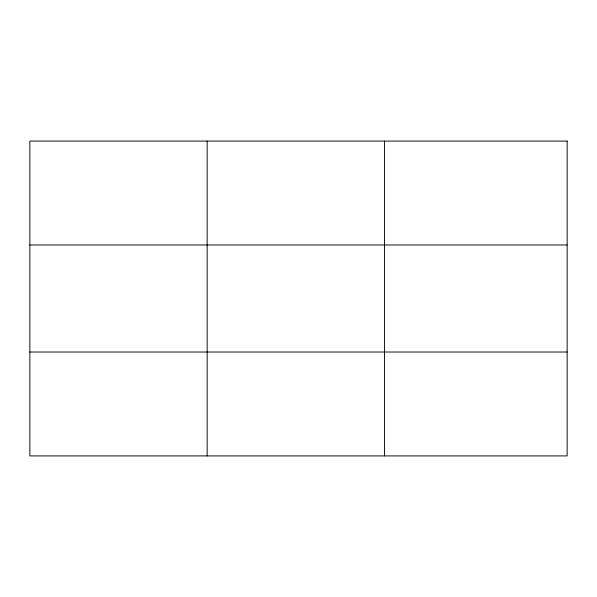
<?xml version="1.0" encoding="UTF-8"?>
<svg xmlns="http://www.w3.org/2000/svg" width="597" height="597" viewBox="0 0 597 597"><rect width="100%" height="100%" fill="white"/><g stroke="black" fill="none" stroke-linecap="round" stroke-linejoin="round"><path stroke-width="0.9" d="M207.159 141.086L207.159 455.914M384.468 141.086L384.468 455.914M29.85 244.979L567.15 244.979M29.85 352.021L567.15 352.021M567.15 141.086L567.15 455.914L29.85 455.914L29.85 141.086L567.15 141.086"/></g></svg>
